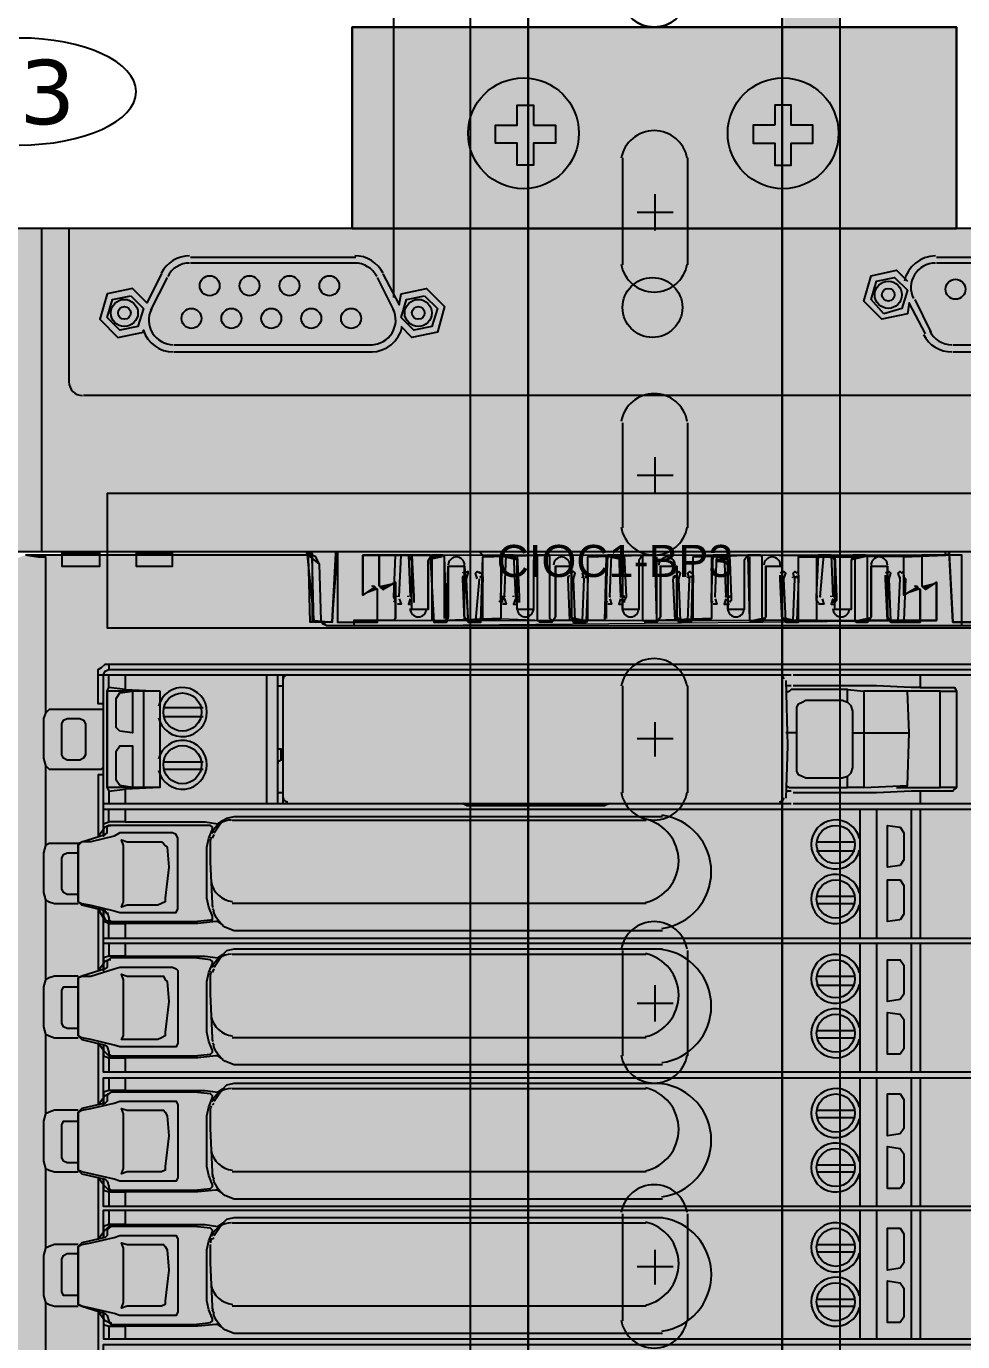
# Model space of a CAD drawing. Extents: x 9438 to 11125, y 1800 to 2873.
# Drawn here: x 10295.2 to 10382.6, y 2447.7 to 2570.4 of the extents above; entities that cross this region are included whole.
import ezdxf

# ---------------------------------------------------------------- set-up
doc = ezdxf.new("R2010")
doc.units = 0
doc.header["$LTSCALE"] = 10
doc.header["$MEASUREMENT"] = 0
doc.layers.add('G02-1-PRDXXXX-E-MRIO-01-P01-01$0$ANNOTATION', color=7, linetype='Continuous')
doc.styles.add('G02-1-PRDXXXX-E-MRIO-01-P01-01$0$PDF Swiss721BT-BoldCondensed', font='arial.ttf')
doc.styles.add('G02-1-PRDXXXX-E-MRIO-01-P01-01$0$PDF Verdana', font='verdana.ttf')

# ---------------------------------------------------------------- blocks, each defined once
blk = doc.blocks.new('G02-1-PRDXXXX-E-MRIO-01-P01-01$0$DV-54809-ZX-370-003')
at = {"layer": 'G02-1-PRDXXXX-E-MRIO-01-P01-01$0$ANNOTATION', "lineweight": 25}
for points in [[(891.76, 745.11), (891.76, 815.9), (817.25, 815.9), (817.25, 295.17), (634.7, 295.17), (635.38, 362.56)], [(913.1, 758.15), (913.1, 748.16)], [(919.2, 748.16), (919.2, 758.15)], [(916.15, 751.38), (916.15, 754.76)], [(914.46, 753.07), (917.84, 753.07)], [(854.51, 721.4), (883.64, 721.4), (884.31, 714.97), (886.01, 714.8), (886.51, 721.4), (886.51, 714.8), (890.24, 714.8), (890.24, 717.85), (889.9, 718.02), (888.88, 717.34), (888.88, 721.07), (895.15, 721.07), (895.49, 714.8), (896.67, 714.8), (896.84, 720.05), (898.37, 720.05), (898.71, 714.8), (899.89, 714.8), (900.06, 720.9), (905.14, 721.07), (905.14, 714.97), (906.5, 714.8), (906.84, 715.31), (906.84, 720.05), (908.36, 720.05), (908.36, 715.31), (908.53, 714.8), (909.71, 714.8), (909.88, 714.97), (909.88, 720.9), (914.96, 721.07), (914.96, 714.97), (916.32, 714.8), (916.66, 715.31), (916.66, 720.05), (918.18, 720.05), (918.18, 715.31), (918.35, 714.8), (919.54, 714.8), (919.71, 720.9), (924.79, 721.07), (924.96, 714.97), (926.14, 714.8), (926.48, 715.31), (926.48, 720.05), (928, 720.05), (928, 715.31), (928.34, 714.8), (929.53, 714.8), (929.53, 714.97), (929.53, 720.9), (934.78, 720.9), (934.78, 714.97), (934.95, 714.8), (935.96, 714.8), (936.3, 715.31), (936.3, 720.05), (937.83, 720.05), (937.83, 715.31), (938.16, 714.8), (940.87, 714.8), (940.87, 717.85), (940.53, 718.02), (939.35, 717.34), (939.35, 720.9), (943.24, 721.07), (943.58, 721.23), (943.92, 714.8), (945.78, 714.8)], [(977.62, 751.55), (854.51, 751.55)], [(858.91, 721.4), (858.91, 751.55)], [(861.45, 751.55), (861.45, 737.15)], [(888.21, 748.84), (872.8, 748.84)], [(888.21, 748.33), (872.8, 748.33)], [(960.86, 748.84), (942.4, 748.84)], [(960.86, 748.33), (942.4, 748.33)], [(870.6, 746.97), (869.07, 743.93)], [(891.76, 743.93), (890.24, 746.97)], [(890.75, 747.31), (892.27, 744.43), (892.44, 745.45), (894.81, 745.96), (896.51, 744.27), (895.83, 741.89), (893.46, 741.39), (892.44, 742.4)], [(941.38, 741.73), (939.86, 744.6), (939.69, 743.59), (937.32, 743.08), (935.62, 744.77), (936.3, 747.14), (938.67, 747.65), (939.69, 746.64)], [(940.37, 744.94), (941.89, 741.89)], [(871.27, 740.71), (889.73, 740.71)], [(943.92, 740.71), (959.33, 740.71)], [(871.27, 740.03), (889.73, 740.03)], [(943.92, 740.03), (959.33, 740.03)], [(969.32, 735.97), (915.98, 735.97), (862.81, 735.97)], [(913.1, 733.43), (913.1, 723.61)], [(919.2, 723.61), (919.2, 733.43)], [(916.15, 726.82), (916.15, 730.21)], [(914.46, 728.52), (917.84, 728.52)], [(947.14, 714.46), (944.77, 714.46), (944.77, 721.07), (941.04, 721.07), (941.04, 718.19), (941.38, 717.85), (942.4, 718.53), (942.4, 714.97), (936.13, 714.97), (935.96, 715.14), (935.96, 720.9), (935.79, 721.07), (934.61, 721.07), (934.44, 720.56), (934.44, 715.99), (932.91, 715.99), (932.91, 720.56), (932.58, 721.07), (931.39, 721.07), (931.22, 720.9), (931.22, 714.97), (926.14, 714.97), (926.14, 720.9), (925.97, 721.07), (924.79, 721.07), (924.45, 720.56), (924.45, 715.99), (922.92, 715.99), (922.92, 720.56), (922.75, 721.07), (921.57, 721.07), (921.4, 720.9), (921.4, 715.14), (916.32, 714.97), (916.15, 721.07), (914.96, 721.07), (914.63, 720.56), (914.63, 715.99), (913.1, 715.99), (913.1, 720.56), (912.93, 721.07), (911.75, 721.07), (911.58, 720.9), (911.41, 714.97), (906.5, 714.97), (906.33, 715.14), (906.33, 721.07), (905.14, 721.07), (904.8, 720.56), (904.8, 715.99), (903.28, 715.99), (903.28, 720.56), (902.94, 721.07), (901.76, 721.07), (901.76, 720.9), (901.76, 715.14), (896.67, 714.97), (896.51, 720.9), (896.34, 721.07), (895.32, 721.07), (894.98, 720.56), (894.98, 715.99), (893.46, 715.99), (893.46, 720.56), (893.12, 721.07), (890.41, 721.07), (890.41, 718.19), (890.75, 717.85), (891.93, 718.53), (891.93, 715.14), (891.76, 714.97), (888.04, 714.97), (888.04, 714.46), (885.5, 714.46), (884.99, 714.97), (884.82, 720.22), (883.8, 721.07), (857.39, 721.07)], [(947.14, 714.46), (885.5, 714.46), (885.16, 714.63), (884.99, 714.97), (884.82, 720.22), (884.65, 720.56), (884.48, 720.9), (884.14, 721.07), (883.8, 721.07), (857.56, 721.07), (858.57, 720.9), (859.25, 720.9), (859.25, 706.33)], [(860.77, 721.4), (860.77, 720.05), (864.33, 720.05), (864.33, 721.4)], [(864.33, 721.23), (860.77, 721.23)], [(867.72, 721.4), (867.72, 720.05), (871.1, 720.05), (871.1, 721.4)], [(871.1, 721.23), (867.72, 721.23)], [(886.01, 714.8), (884.31, 714.8), (884.14, 720.9), (884.14, 714.8), (883.97, 714.8), (883.8, 720.9), (883.8, 721.23), (883.64, 721.23), (883.64, 721.4)], [(884.14, 721.07), (884.14, 721.07)], [(886.34, 721.23), (886.34, 721.4)], [(886.51, 721.4), (886.51, 714.8), (890.24, 714.8), (890.24, 717.85)], [(895.15, 721.07), (888.88, 721.07), (888.88, 717.34), (889.9, 718.02)], [(890.41, 718.19), (890.41, 721.07), (893.12, 721.07)], [(892.27, 717.17), (892.44, 721.07)], [(893.46, 715.99), (893.46, 720.56), (893.12, 721.07), (893.29, 717.17)], [(893.46, 721.07), (893.63, 717.17), (893.63, 716.83), (893.63, 716.66)], [(894.98, 715.99), (894.98, 720.56), (895.32, 721.07), (896.34, 721.07)], [(895.15, 720.9), (895.15, 720.9)], [(895.32, 720.9), (895.32, 714.97)], [(896.34, 720.9), (896.34, 720.9)], [(896.51, 715.14), (896.51, 720.9)], [(899.72, 721.4), (900.06, 721.07), (905.14, 721.07), (904.8, 720.56), (904.8, 715.99)], [(900.06, 714.97), (900.06, 720.9)], [(900.06, 720.9), (900.06, 720.9)], [(901.76, 721.07), (902.94, 721.07)], [(901.76, 720.9), (901.76, 715.14)], [(901.76, 720.9), (901.76, 720.9)], [(903.28, 721.07), (903.45, 717.17), (903.45, 716.83), (903.28, 717), (903.11, 717), (902.94, 716.49), (903.11, 716.49), (903.28, 716.49)], [(903.28, 715.99), (903.28, 720.56), (902.94, 721.07), (903.11, 717.17)], [(905.14, 721.07), (906.33, 721.07)], [(905.14, 720.9), (905.14, 714.97)], [(905.14, 720.9), (905.14, 720.9)], [(906.33, 715.14), (906.33, 720.9)], [(906.33, 720.9), (906.33, 720.9)], [(909.88, 714.97), (909.88, 720.9)], [(910.05, 721.07), (914.96, 721.07), (914.63, 720.56), (914.63, 715.99)], [(910.05, 720.9), (910.05, 720.9)], [(911.58, 716.66), (911.58, 716.83), (911.58, 717.17), (911.75, 721.07), (912.93, 721.07), (913.1, 720.56), (913.1, 715.99)], [(911.58, 720.9), (911.58, 715.14)], [(911.75, 720.9), (911.75, 720.9)], [(913.27, 721.07), (913.44, 717.17), (913.27, 716.83), (913.27, 716.66)], [(914.96, 721.07), (916.15, 721.07)], [(914.96, 720.9), (914.96, 714.97)], [(914.96, 720.9), (914.96, 720.9)], [(916.15, 720.9), (916.15, 720.9)], [(916.32, 715.14), (916.32, 720.9)], [(919.71, 714.97), (919.71, 720.9)], [(919.87, 721.07), (924.79, 721.07), (924.45, 720.56), (924.45, 715.99)], [(919.87, 720.9), (919.87, 720.9)], [(921.4, 716.66), (921.4, 716.83), (921.4, 717.17), (921.57, 721.07), (922.75, 721.07), (922.92, 720.56), (922.92, 715.99)], [(921.4, 720.9), (921.4, 715.14)], [(921.57, 720.9), (921.57, 720.9)], [(923.09, 721.07), (923.26, 717.17), (923.26, 716.83), (923.09, 716.66)], [(924.79, 721.07), (925.97, 721.07)], [(924.79, 720.9), (924.79, 720.9)], [(924.96, 720.9), (924.96, 714.97)], [(925.97, 720.9), (925.97, 720.9)], [(926.14, 715.14), (926.14, 720.9)], [(929.53, 714.97), (929.53, 720.9)], [(929.7, 721.07), (934.61, 721.07), (934.44, 720.56), (934.44, 715.99)], [(929.7, 720.9), (929.7, 720.9)], [(931.22, 720.9), (931.22, 715.14)], [(931.39, 720.9), (931.39, 720.9)], [(932.91, 715.99), (932.91, 720.56), (932.58, 721.07), (932.74, 717.17)], [(932.91, 721.07), (933.08, 717.17), (933.08, 716.83), (932.91, 716.66)], [(934.61, 721.07), (935.79, 721.07)], [(934.61, 720.9), (934.61, 720.9)], [(934.78, 720.9), (934.78, 714.97)], [(935.79, 720.9), (935.79, 720.9)], [(935.96, 715.14), (935.96, 720.9)], [(940.53, 718.02), (939.35, 717.34), (939.35, 720.9)], [(939.52, 721.07), (943.24, 721.07), (943.24, 721.4)], [(939.52, 720.9), (939.52, 720.9)], [(944.77, 714.46), (944.77, 721.07), (941.04, 721.07), (941.04, 718.19)], [(943.58, 721.4), (943.58, 721.4)], [(943.58, 721.23), (943.58, 721.4)], [(946.12, 721.4), (946.12, 721.23), (945.95, 721.23), (945.95, 720.9), (945.78, 714.8), (945.62, 714.8), (943.92, 714.8)], [(896.84, 720.05), (896.84, 715.31), (896.67, 714.8), (895.49, 714.8)], [(899.89, 714.8), (898.71, 714.8), (898.37, 715.31), (898.37, 720.05)], [(898.71, 714.97), (898.54, 718.86), (898.71, 719.37), (898.71, 719.54), (898.37, 719.37)], [(906.84, 720.05), (906.84, 715.31), (906.5, 714.8), (905.31, 714.8)], [(908.7, 714.97), (908.53, 718.86), (908.7, 719.37), (908.53, 719.54), (908.19, 719.37)], [(909.71, 714.8), (908.53, 714.8), (908.36, 715.31), (908.36, 720.05)], [(916.66, 720.05), (916.66, 715.31), (916.32, 714.8), (915.13, 714.8)], [(919.54, 714.8), (918.35, 714.8), (918.18, 715.31), (918.18, 720.05)], [(918.52, 714.97), (918.35, 718.86), (918.52, 719.37), (918.35, 719.54), (918.18, 719.37)], [(926.48, 720.05), (926.48, 715.31), (926.14, 714.8), (924.96, 714.8)], [(929.53, 714.8), (928.34, 714.8), (928, 715.31), (928, 720.05)], [(928.34, 714.97), (928.17, 718.86), (928.34, 719.37), (928.17, 719.54), (928, 719.37)], [(929.02, 714.97), (929.19, 718.86), (929.02, 719.37), (929.19, 719.54), (929.36, 719.37)], [(936.3, 720.05), (936.3, 715.31), (935.96, 714.8), (934.95, 714.8)], [(940.87, 717.85), (940.87, 714.8), (938.16, 714.8), (937.83, 715.31), (937.83, 720.05)], [(938.16, 714.97), (937.99, 718.86), (938.16, 719.37), (937.99, 719.54), (937.83, 719.37)], [(938.84, 714.97), (939.01, 718.86), (938.84, 719.37), (939.01, 719.54), (939.18, 719.37)], [(891.93, 715.14), (891.93, 718.53), (890.75, 717.85)], [(898.37, 714.97), (898.2, 718.86), (898.2, 719.03), (898.37, 719.2)], [(898.2, 718.86), (898.2, 718.86)], [(899.72, 718.86), (899.38, 714.97)], [(899.89, 719.2), (900.06, 719.03), (900.06, 718.86), (899.89, 714.97)], [(900.06, 718.86), (900.06, 718.86)], [(908.19, 714.97), (908.02, 718.86), (908.02, 719.03), (908.19, 719.2)], [(908.02, 718.86), (908.02, 718.86)], [(909.88, 719.2), (909.88, 719.03), (909.88, 718.86), (909.71, 714.97)], [(909.88, 718.86), (909.88, 718.86)], [(918.01, 714.97), (917.84, 718.86), (918.01, 719.03), (918.01, 719.2)], [(917.84, 718.86), (917.84, 718.86)], [(919.71, 719.2), (919.71, 719.03), (919.71, 718.86), (919.54, 714.97)], [(919.71, 718.86), (919.71, 718.86)], [(928, 714.97), (927.83, 718.86), (927.83, 719.03), (927.83, 719.2)], [(927.83, 718.86), (927.83, 718.86)], [(929.53, 719.2), (929.53, 719.03), (929.53, 718.86), (929.36, 714.97)], [(935.96, 714.97), (942.4, 714.97), (942.4, 718.53), (941.38, 717.85)], [(937.83, 714.97), (937.66, 718.86), (937.66, 719.03), (937.66, 719.2)], [(937.66, 718.86), (937.66, 718.86)], [(939.35, 719.2), (939.35, 719.03), (939.52, 718.86), (939.35, 714.97)], [(939.52, 718.86), (939.52, 718.86)], [(903.45, 717.17), (903.45, 717.17)], [(921.4, 717.17), (921.4, 717.17)], [(892.27, 717), (892.44, 716.49), (892.27, 716.49), (892.1, 716.49)], [(893.29, 717), (893.12, 716.49), (893.29, 716.49), (893.46, 716.49)], [(901.76, 716.83), (901.92, 717), (902.09, 717), (902.26, 716.49), (902.09, 716.49), (901.92, 716.49)], [(901.92, 716.66), (901.92, 717), (902.09, 717)], [(903.11, 717), (903.28, 717), (903.28, 716.66)], [(903.45, 716.83), (903.45, 716.66)], [(911.92, 717), (912.09, 716.49), (911.92, 716.49), (911.75, 716.49)], [(912.93, 717), (912.76, 716.49), (912.93, 716.49), (913.1, 716.49)], [(921.74, 717), (921.91, 716.49), (921.74, 716.49), (921.57, 716.49)], [(922.75, 717), (922.58, 716.49), (922.75, 716.49), (923.09, 716.49)], [(931.73, 717), (931.9, 716.49), (931.73, 716.49), (931.39, 716.49)], [(932.74, 717), (932.58, 716.49), (932.91, 716.49)], [(932.58, 716.49), (932.58, 716.49)], [(884.31, 714.97), (884.31, 714.97)], [(891.76, 714.97), (888.04, 714.97), (888.04, 714.46)], [(891.76, 715.14), (891.76, 715.14)], [(895.49, 714.97), (895.49, 714.97)], [(901.76, 714.97), (896.51, 714.97)], [(896.67, 715.14), (896.67, 715.14)], [(899.89, 714.97), (899.89, 714.97)], [(901.59, 715.14), (901.59, 715.14)], [(905.31, 714.97), (905.31, 714.97)], [(911.58, 714.97), (906.33, 714.97)], [(906.5, 715.14), (906.5, 715.14)], [(909.71, 714.97), (909.71, 714.97)], [(911.41, 715.14), (911.41, 715.14)], [(915.13, 714.97), (915.13, 714.97)], [(916.32, 715.14), (916.32, 715.14)], [(921.4, 714.97), (916.32, 714.97)], [(919.54, 714.97), (919.54, 714.97)], [(921.23, 715.14), (921.23, 715.14)], [(924.96, 714.97), (924.96, 714.97)], [(926.14, 715.14), (926.14, 715.14)], [(931.22, 714.97), (926.14, 714.97)], [(929.53, 714.97), (929.53, 714.97)], [(931.22, 715.14), (931.22, 715.14)], [(934.95, 714.97), (934.95, 714.97)], [(936.13, 715.14), (936.13, 715.14)], [(864.16, 709.89), (864.16, 710.4), (864.5, 710.57), (864.84, 710.9), (865.18, 710.9), (961.36, 710.9), (961.36, 546.64), (865.18, 546.64), (865.18, 547.15), (960.86, 547.15), (960.86, 550.03), (960.18, 550.03), (960.86, 550.03)], [(865.18, 710.9), (865.18, 710.4), (960.86, 710.4), (961.36, 710.9)], [(862.3, 694.14), (862.64, 694.31), (864.84, 694.99), (865.01, 695.16), (865.01, 695.66), (865.18, 695.83), (865.35, 695.83), (865.18, 695.83), (864.84, 695.66), (864.67, 695.49), (864.67, 694.82), (864.67, 697.36), (864.67, 709.89), (928.85, 709.89)], [(864.67, 707.18), (864.16, 707.18), (864.16, 709.89), (864.67, 709.89), (864.84, 710.23), (865.18, 710.4)], [(864.67, 709.89), (864.67, 709.89)], [(864.67, 709.89), (864.67, 709.89)], [(869.92, 708.36), (868.39, 708.36), (865.01, 708.36), (865.18, 708.7), (865.18, 709.89)], [(865.18, 710.4), (865.18, 710.4)], [(866.7, 709.89), (866.7, 708.53), (869.92, 708.36), (869.92, 707.01), (869.92, 705.82), (869.92, 701.93), (869.92, 700.91), (869.92, 699.39), (866.7, 699.22), (866.7, 697.87)], [(879.91, 697.87), (879.91, 709.89)], [(880.93, 697.87), (880.93, 709.89)], [(880.93, 708.53), (880.93, 708.87), (881.43, 708.87), (881.43, 709.89)], [(929.02, 709.89), (960.86, 709.89)], [(940.87, 709.89), (940.87, 708.7), (943.92, 708.7), (944.09, 708.7), (944.26, 708.36), (944.26, 699.39), (942.74, 699.39), (942.74, 708.36), (944.26, 708.36)], [(866.7, 708.53), (865.18, 708.7)], [(881.43, 698.37), (881.43, 703.28), (881.43, 709.38)], [(881.43, 708.87), (881.43, 708.87)], [(913.1, 708.87), (913.1, 698.88)], [(919.2, 698.88), (919.2, 708.87)], [(928.34, 709.38), (928.51, 703.28), (928.34, 698.37)], [(928.85, 708.87), (928.51, 708.87), (928.34, 708.87)], [(934.61, 704.47), (934.61, 706.5), (934.44, 707.01), (934.1, 707.35), (934.1, 708.53), (928.85, 708.53), (928.68, 708.36), (928.34, 708.2)], [(940.87, 708.7), (940.03, 708.7), (936.81, 708.87), (935.29, 708.87), (929.87, 708.87), (929.02, 708.87)], [(934.1, 708.53), (935.62, 708.36)], [(865.01, 699.39), (865.01, 708.36), (865.01, 699.39)], [(868.39, 708.36), (868.39, 699.39), (865.01, 699.39), (865.18, 699.05), (865.18, 697.87)], [(865.01, 708.36), (865.01, 708.36)], [(934.1, 700.41), (933.59, 700.24), (930.2, 700.24), (929.87, 700.41), (929.53, 700.57), (929.36, 700.91), (929.36, 701.25), (929.36, 704.47), (929.36, 706.5), (929.36, 706.84), (929.53, 707.18), (929.87, 707.35), (930.2, 707.52), (933.59, 707.52), (934.1, 707.35)], [(942.74, 708.36), (942.23, 708.36), (940.37, 708.36), (938.67, 708.36)], [(939.69, 708.36), (939.69, 708.36)], [(939.69, 708.36), (939.69, 708.36)], [(939.69, 708.36), (939.69, 708.36)], [(864.67, 706.67), (860.1, 706.67), (859.59, 706.67), (859.25, 706.33), (859.08, 705.82), (859.08, 702.1), (859.25, 701.42), (859.59, 701.08), (860.1, 701.08), (864.33, 701.08), (864.5, 701.08), (864.67, 701.25)], [(870.26, 706.84), (873.98, 706.84)], [(870.26, 705.99), (873.98, 705.99)], [(916.15, 702.27), (916.15, 705.49)], [(914.46, 703.96), (917.84, 703.96)], [(928.34, 699.56), (928.68, 699.39), (928.85, 699.39), (934.1, 699.39), (934.1, 700.41), (934.44, 700.74), (934.61, 701.25), (934.61, 704.47), (935.62, 704.47), (939.86, 704.47)], [(929.36, 704.47), (928.34, 704.47)], [(939.69, 704.47), (939.69, 704.47)], [(939.86, 704.47), (939.86, 704.47)], [(881.26, 702.95), (880.93, 702.95), (880.93, 703.28)], [(881.43, 701.93), (881.26, 701.93), (881.26, 702.95), (881.43, 702.95)], [(859.25, 701.42), (859.25, 693.97)], [(870.26, 701.76), (873.98, 701.76)], [(870.26, 701.08), (873.98, 701.08)], [(881.26, 701.93), (880.93, 701.76), (880.93, 701.59)], [(864.67, 700.57), (864.16, 700.57), (864.16, 694.82), (864.67, 695.49)], [(865.01, 699.39), (865.01, 699.39)], [(865.18, 699.05), (866.7, 699.22)], [(869.92, 699.39), (868.39, 699.39)], [(881.43, 697.87), (881.43, 698.88), (880.93, 698.88), (880.93, 699.22)], [(881.43, 698.88), (881.43, 698.88)], [(928.85, 699.05), (928.51, 699.05), (928.34, 699.05)], [(940.87, 699.05), (940.03, 699.05), (936.81, 698.88), (935.29, 698.88), (929.87, 698.88), (929.02, 698.88)], [(935.62, 699.39), (934.1, 699.39)], [(938.67, 699.39), (940.37, 699.39), (942.23, 699.39), (942.74, 699.39)], [(939.69, 699.56), (939.69, 699.56)], [(939.69, 699.56), (939.69, 699.56)], [(939.69, 699.56), (939.69, 699.56)], [(944.26, 699.39), (944.09, 699.22), (943.92, 699.05), (940.87, 699.05), (940.87, 697.87)], [(864.67, 697.87), (928.85, 697.87)], [(898.54, 697.7), (898.2, 697.87), (898.71, 697.7)], [(911.92, 697.87), (911.41, 697.7), (911.75, 697.87)], [(911.41, 697.7), (911.41, 697.7)], [(929.02, 697.87), (960.86, 697.87)], [(864.67, 695.66), (864.67, 696), (865.18, 696.17), (865.18, 697.36)], [(864.67, 697.36), (960.86, 697.36)], [(866.7, 696.17), (865.18, 696.17)], [(866.7, 697.36), (866.7, 696.17), (873.47, 696.17), (873.81, 696.17), (874.15, 696.17), (875.34, 696), (875.85, 696.34)], [(875, 695.16), (875.68, 696.17), (876.18, 696.51), (876.86, 696.68), (916.83, 696.68)], [(876.69, 696.34), (915.3, 696.34)], [(935.29, 685.33), (935.29, 688.38), (935.29, 689.4), (935.29, 693.29), (935.29, 694.48), (935.29, 697.36)], [(936.81, 697.36), (936.81, 685.33)], [(940.03, 697.36), (940.03, 685.33)], [(940.87, 697.36), (940.87, 685.33)], [(865.01, 687.54), (864.84, 687.87), (862.64, 688.38), (862.3, 688.72), (862.64, 688.55), (863.48, 688.38), (865.68, 687.87), (866.19, 687.7), (866.53, 687.7), (871.1, 687.7), (871.44, 687.7), (871.61, 688.04), (871.61, 694.65), (871.44, 694.99), (871.1, 695.16), (866.53, 695.16), (866.19, 695.16), (865.68, 694.82), (863.48, 694.31), (862.64, 694.31), (862.3, 693.97), (862.3, 688.72), (862.3, 691.94), (862.3, 694.14), (860.1, 694.14), (859.59, 694.14), (859.25, 693.97), (859.08, 693.29), (859.08, 689.57), (859.25, 688.89), (859.59, 688.72), (860.1, 688.55), (862.3, 688.55)], [(865.01, 687.7), (865.18, 687.2), (865.18, 687.03), (865.35, 686.86), (873.14, 686.86), (874.66, 687.03), (874.83, 687.03), (874.83, 687.37), (874.49, 688.21), (874.32, 689.06), (874.32, 693.8), (874.49, 694.65), (874.83, 695.49), (874.83, 695.66), (874.66, 695.83), (873.14, 695.83), (865.35, 695.83)], [(866.19, 695.16), (866.19, 695.16)], [(874.83, 694.65), (875, 694.99)], [(862.3, 694.14), (862.3, 694.14)], [(931.22, 694.31), (934.78, 694.31)], [(862.3, 689.4), (861.28, 689.4), (860.94, 689.57), (860.77, 689.91), (860.77, 692.78), (860.94, 693.12), (861.28, 693.29), (862.3, 693.29)], [(931.22, 693.46), (934.78, 693.46)], [(859.25, 688.89), (859.25, 681.44)], [(931.22, 689.23), (934.78, 689.23)], [(865.18, 685.33), (865.18, 686.69), (864.67, 686.86), (864.67, 687.2), (864.16, 688.04), (864.16, 682.29), (864.67, 682.96), (864.67, 682.29), (864.67, 684.83)], [(960.86, 684.83), (864.67, 684.83), (864.67, 685.33), (864.67, 687.87), (864.67, 687.37), (864.84, 687.03), (865.18, 686.86), (865.35, 686.86)], [(875, 687.87), (874.83, 688.04)], [(915.3, 688.55), (876.69, 688.55)], [(931.22, 688.55), (934.78, 688.55)], [(865.18, 686.69), (866.7, 686.69)], [(865.35, 686.86), (865.35, 686.86)], [(875.85, 686.52), (875.34, 686.86), (875.17, 686.86), (873.47, 686.69), (866.7, 686.69), (866.7, 685.33)], [(864.67, 685.33), (960.86, 685.33)], [(865.18, 684.83), (865.18, 683.64), (864.67, 683.47), (864.67, 683.13)], [(866.7, 684.83), (866.7, 683.64), (873.47, 683.64), (873.81, 683.64), (874.15, 683.64), (875.34, 683.47), (875.85, 683.81)], [(875, 682.62), (875.68, 683.64), (876.18, 684.15), (876.86, 684.32), (916.83, 684.32)], [(913.1, 684.15), (913.1, 674.33)], [(919.2, 674.33), (919.2, 684.15)], [(935.29, 672.8), (935.29, 675.85), (935.29, 676.87), (935.29, 680.76), (935.29, 681.95), (935.29, 684.83)], [(936.81, 684.83), (936.81, 672.8)], [(940.03, 684.83), (940.03, 672.8)], [(940.87, 684.83), (940.87, 672.8)], [(865.35, 683.3), (865.18, 683.3), (865.01, 683.13), (865.01, 682.62), (864.84, 682.45), (862.64, 681.78), (862.3, 681.61), (862.64, 681.78), (863.48, 681.78), (865.68, 682.45), (866.19, 682.62), (866.53, 682.62), (871.1, 682.62), (871.44, 682.45), (871.61, 682.29), (871.61, 675.51), (871.44, 675.17), (871.1, 675.17), (866.53, 675.17), (866.19, 675.17), (865.68, 675.34), (863.48, 675.85), (862.64, 676.02), (862.3, 676.19), (862.3, 679.41), (862.3, 681.61), (862.3, 676.19), (862.64, 675.85), (864.84, 675.34), (865.01, 675.17), (865.18, 674.67), (865.18, 674.5), (865.35, 674.33)], [(960.86, 672.8), (864.67, 672.8), (864.67, 675.34), (864.67, 674.83), (864.84, 674.67), (865.18, 674.33), (865.35, 674.33), (873.14, 674.33), (874.66, 674.5), (874.83, 674.67), (874.83, 674.83), (874.49, 675.68), (874.32, 676.53), (874.32, 681.27), (874.49, 682.12), (874.83, 682.96), (874.83, 683.13), (874.66, 683.3), (873.14, 683.47), (865.35, 683.47), (865.18, 683.3), (864.84, 683.13), (864.67, 682.96)], [(866.7, 683.64), (865.18, 683.64)], [(876.69, 683.81), (915.3, 683.81)], [(862.3, 681.78), (860.1, 681.78), (859.59, 681.61), (859.25, 681.44), (859.08, 680.76), (859.08, 677.04), (859.25, 676.36), (859.59, 676.19), (860.1, 676.02), (862.3, 676.02)], [(862.3, 681.61), (862.3, 681.61)], [(866.19, 682.62), (866.19, 682.62)], [(874.83, 682.12), (875, 682.45)], [(931.22, 681.78), (934.78, 681.78)], [(862.3, 676.87), (861.28, 676.87), (860.94, 677.04), (860.77, 677.37), (860.77, 680.42), (860.94, 680.76), (861.28, 680.76), (862.3, 680.76)], [(916.15, 677.54), (916.15, 680.93)], [(931.22, 680.93), (934.78, 680.93)], [(914.46, 679.24), (917.84, 679.24)], [(931.22, 676.7), (934.78, 676.7)], [(859.25, 676.36), (859.25, 668.91)], [(864.67, 674.83), (864.16, 675.51), (864.16, 669.75), (864.67, 670.43), (864.67, 669.75), (864.67, 672.29), (960.86, 672.29)], [(875, 675.34), (874.83, 675.51)], [(915.3, 676.02), (876.69, 676.02)], [(931.22, 676.02), (934.78, 676.02)], [(864.67, 674.67), (864.67, 674.33), (865.18, 674.16), (865.18, 672.8)], [(865.18, 674.16), (866.7, 674.16)], [(865.35, 674.33), (865.35, 674.33)], [(875.85, 673.99), (875.34, 674.33), (875.17, 674.33), (873.47, 674.16), (866.7, 674.16), (866.7, 672.8)], [(865.18, 672.29), (865.18, 671.11), (864.67, 670.94), (864.67, 670.6)], [(866.7, 672.29), (866.7, 671.11), (873.47, 671.11), (873.81, 671.11), (874.15, 671.11), (875.34, 670.94), (875.85, 671.28)], [(875, 670.09), (875.68, 671.11), (876.18, 671.62), (876.86, 671.79), (916.83, 671.79)], [(935.29, 660.27), (935.29, 663.32), (935.29, 664.34), (935.29, 668.23), (935.29, 669.42), (935.29, 672.29)], [(936.81, 672.29), (936.81, 660.27)], [(940.03, 672.29), (940.03, 660.27)], [(940.87, 672.29), (940.87, 660.27)], [(865.35, 670.94), (865.18, 670.77), (865.01, 670.6), (865.01, 670.09), (864.84, 669.92), (862.64, 669.42), (862.3, 669.08), (862.64, 669.25), (863.48, 669.42), (865.68, 669.92), (866.19, 670.09), (866.53, 670.09), (871.1, 670.09), (871.44, 670.09), (871.61, 669.75), (871.61, 662.98), (871.44, 662.64), (871.1, 662.64), (866.53, 662.64), (866.19, 662.64), (865.68, 662.81), (863.48, 663.32), (862.64, 663.49), (862.3, 663.66), (862.3, 666.88), (862.3, 669.08), (862.3, 663.66), (862.64, 663.32), (864.84, 662.81), (865.01, 662.64), (865.18, 662.13), (865.18, 661.96), (865.35, 661.8)], [(960.86, 660.27), (864.67, 660.27), (864.67, 662.81), (864.67, 662.3), (864.84, 662.13), (865.18, 661.8), (865.35, 661.8), (873.14, 661.8), (874.66, 661.96), (874.83, 662.13), (874.83, 662.3), (874.49, 663.15), (874.32, 664), (874.32, 668.74), (874.49, 669.58), (874.83, 670.43), (874.83, 670.6), (874.66, 670.77), (873.14, 670.94), (865.35, 670.94), (865.18, 670.77), (864.84, 670.6), (864.67, 670.43)], [(866.7, 671.11), (865.18, 671.11)], [(876.69, 671.28), (915.3, 671.28)], [(862.3, 669.25), (860.1, 669.25), (859.59, 669.08), (859.25, 668.91), (859.08, 668.23), (859.08, 664.5), (859.25, 663.83), (859.59, 663.66), (860.1, 663.49), (862.3, 663.49)], [(866.19, 670.09), (866.19, 670.09)], [(874.83, 669.75), (875, 669.92)], [(931.22, 669.25), (934.78, 669.25)], [(862.3, 664.34), (861.28, 664.34), (860.94, 664.5), (860.77, 664.84), (860.77, 667.89), (860.94, 668.23), (861.28, 668.23), (862.3, 668.23)], [(862.3, 669.08), (862.3, 669.08)], [(931.22, 668.57), (934.78, 668.57)], [(859.25, 663.83), (859.25, 656.38)], [(875, 662.81), (874.83, 663.15)], [(915.3, 663.49), (876.69, 663.49)], [(931.22, 664.17), (934.78, 664.17)], [(931.22, 663.49), (934.78, 663.49)], [(864.67, 662.3), (864.16, 662.98), (864.16, 657.22), (864.67, 657.9), (864.67, 657.39), (864.67, 659.93), (960.86, 659.93)], [(864.67, 662.13), (864.67, 661.8), (865.18, 661.63), (865.18, 660.27)], [(865.35, 661.8), (865.35, 661.8)], [(875.85, 661.46), (875.34, 661.8), (875.17, 661.8), (873.47, 661.63), (866.7, 661.63), (866.7, 660.27)], [(865.18, 661.63), (866.7, 661.63)], [(865.18, 659.93), (865.18, 658.58), (864.67, 658.41), (864.67, 658.07)], [(866.7, 659.93), (866.7, 658.58), (873.47, 658.58), (873.81, 658.58), (874.15, 658.58), (875.34, 658.41), (875.85, 658.75)], [(913.1, 659.59), (913.1, 649.6)], [(919.2, 649.6), (919.2, 659.59)], [(935.29, 647.91), (935.29, 650.79), (935.29, 651.97), (935.29, 655.87), (935.29, 656.88), (935.29, 659.93)], [(936.81, 659.93), (936.81, 647.91)], [(940.03, 659.93), (940.03, 647.91)], [(940.87, 659.93), (940.87, 647.91)], [(865.35, 658.41), (865.18, 658.24), (865.01, 658.07), (865.01, 657.56), (864.84, 657.39), (862.64, 656.88), (862.3, 656.55), (862.64, 656.71), (863.48, 656.88), (865.68, 657.39), (866.19, 657.56), (866.53, 657.56), (871.1, 657.56), (871.44, 657.56), (871.61, 657.22), (871.61, 650.45), (871.44, 650.11), (871.1, 650.11), (866.53, 650.11), (866.19, 650.11), (865.68, 650.28), (863.48, 650.79), (862.64, 650.96), (862.3, 651.13), (862.64, 650.96), (864.84, 650.28), (865.01, 650.11), (865.18, 649.6), (865.18, 649.43), (865.35, 649.43), (865.35, 649.26), (873.14, 649.26), (874.66, 649.43), (874.83, 649.6), (874.83, 649.77), (874.49, 650.62), (874.32, 651.47), (874.32, 656.21), (874.49, 657.05), (874.83, 657.9), (874.83, 658.07), (874.66, 658.24), (873.14, 658.41), (865.35, 658.41), (865.18, 658.41), (864.84, 658.07), (864.67, 657.9)], [(866.7, 658.58), (865.18, 658.58)], [(875, 657.56), (875.68, 658.58), (876.18, 659.09), (876.86, 659.25), (916.83, 659.25)], [(876.69, 658.75), (915.3, 658.75)], [(866.19, 657.56), (866.19, 657.56)], [(874.83, 657.22), (875, 657.39)], [(862.3, 656.71), (860.1, 656.71), (859.59, 656.55), (859.25, 656.38), (859.08, 655.7), (859.08, 651.97), (859.25, 651.3), (859.59, 651.13), (860.1, 650.96), (862.3, 650.96)], [(862.3, 651.97), (861.28, 651.97), (860.94, 651.97), (860.77, 652.31), (860.77, 655.36), (860.94, 655.7), (861.28, 655.87), (862.3, 655.87)], [(862.3, 656.55), (862.3, 656.55)], [(916.15, 652.99), (916.15, 656.21)], [(931.22, 656.71), (934.78, 656.71)], [(931.22, 656.04), (934.78, 656.04)], [(914.46, 654.68), (917.84, 654.68)], [(859.25, 651.3), (859.25, 643.84)], [(915.3, 650.96), (876.69, 650.96)], [(931.22, 651.63), (934.78, 651.63)], [(931.22, 650.96), (934.78, 650.96)], [(864.67, 649.77), (864.16, 650.45), (864.16, 644.69), (864.67, 645.37), (864.67, 644.86), (864.67, 647.4), (960.86, 647.4)], [(865.35, 649.26), (865.18, 649.43), (864.84, 649.6), (864.67, 649.77), (864.67, 650.45), (864.67, 647.91), (960.86, 647.91)], [(864.67, 649.6), (864.67, 649.26), (865.18, 649.09), (865.18, 647.91)], [(875, 650.28), (874.83, 650.62)], [(865.18, 649.09), (866.7, 649.09)], [(875.85, 648.92), (875.34, 649.26), (875.17, 649.26), (873.47, 649.09), (866.7, 649.09), (866.7, 647.91)]]:
    blk.add_lwpolyline(points, dxfattribs=at)
for points in [[(916.15, 285.01), (933.42, 285.01), (933.42, 790.5), (928, 790.5), (928, 285.01), (928, 790.5), (916.15, 790.5), (904.3, 790.5), (904.3, 285.01), (904.3, 790.5), (898.88, 790.5), (898.88, 285.01)], [(933.42, 285.01), (933.42, 790.5), (928, 790.5), (928, 285.01), (928, 790.5), (904.3, 790.5), (904.3, 285.01), (904.3, 790.5), (898.88, 790.5), (898.88, 285.01)], [(887.87, 751.55), (887.87, 770.34), (944.26, 770.34), (944.26, 751.55)], [(944.26, 751.55), (944.26, 770.34), (887.87, 770.34), (887.87, 751.55)], [(904.8, 761.2), (906.84, 761.2), (906.84, 759.51), (904.8, 759.51), (904.8, 757.47), (903.28, 757.47), (903.28, 759.51), (901.25, 759.51), (901.25, 761.2), (903.28, 761.2), (903.28, 763.06), (904.8, 763.06)], [(927.33, 761.2), (925.29, 761.2), (925.29, 759.51), (927.33, 759.51), (927.33, 757.47), (928.85, 757.47), (928.85, 759.51), (930.88, 759.51), (930.88, 761.2), (928.85, 761.2), (928.85, 763.06), (927.33, 763.06)], [(977.62, 721.4), (977.62, 751.55), (854.51, 751.55), (854.51, 721.4)], [(937.49, 743.59), (936.3, 744.94), (936.81, 746.64), (938.5, 746.97), (939.69, 745.79), (939.18, 744.1)], [(867.21, 745.28), (868.39, 744.1), (867.89, 742.4), (866.19, 742.06), (865.01, 743.25), (865.52, 744.94)], [(894.64, 745.28), (895.83, 744.1), (895.32, 742.4), (893.63, 742.06), (892.44, 743.25), (892.95, 744.94)], [(865.01, 714.29), (955.78, 714.29), (955.78, 726.82), (865.01, 726.82), (865.01, 714.29), (955.78, 714.29), (955.78, 726.82), (865.01, 726.82)], [(883.8, 721.4), (883.97, 721.23), (884.14, 721.23), (884.14, 721.07), (884.14, 720.9)], [(886.34, 721.4), (886.01, 714.8), (886.34, 721.23)], [(943.92, 714.8), (943.58, 721.4), (943.58, 721.23)], [(902.09, 717.17), (901.76, 717.17)], [(903.45, 717.17), (903.11, 717.17)], [(866.19, 704.64), (865.85, 704.98), (865.85, 705.66), (865.85, 707.18), (865.85, 707.69), (866.19, 708.2), (867.38, 708.36), (867.38, 704.47)], [(939.69, 708.36), (935.62, 708.36), (935.62, 704.47), (935.62, 699.39), (939.69, 699.56), (939.86, 704.47)], [(861.28, 701.93), (860.94, 702.1), (860.77, 702.44), (860.77, 705.32), (860.94, 705.66), (861.28, 705.82), (862.47, 705.82), (862.81, 705.66), (862.98, 705.32), (862.98, 702.44), (862.81, 702.1), (862.47, 701.93)], [(866.19, 699.56), (865.85, 700.07), (865.85, 700.57), (865.85, 702.1), (865.85, 702.78), (866.19, 703.28), (867.38, 703.28), (867.38, 699.39)], [(898.71, 697.7), (911.41, 697.7), (898.54, 697.7)], [(939.01, 692.11), (937.83, 691.94), (937.83, 695.83), (939.01, 695.66), (939.35, 695.16), (939.35, 694.65), (939.35, 693.12), (939.35, 692.62)], [(866.53, 688.72), (866.53, 693.97), (866.36, 694.48), (866.87, 694.31), (869.92, 694.31), (870.09, 694.31), (870.26, 694.14), (870.43, 693.97), (870.6, 693.8), (870.77, 691.94), (870.43, 689.06), (870.43, 688.72), (870.09, 688.55), (869.75, 688.38), (866.87, 688.38), (866.36, 688.21)], [(939.01, 687.03), (937.83, 686.86), (937.83, 690.75), (939.01, 690.75), (939.35, 690.24), (939.35, 689.74), (939.35, 688.04), (939.35, 687.54)], [(939.01, 679.58), (937.83, 679.41), (937.83, 683.3), (939.01, 683.3), (939.35, 682.79), (939.35, 682.12), (939.35, 680.59), (939.35, 680.08)], [(866.53, 676.19), (866.53, 681.44), (866.36, 681.95), (866.87, 681.78), (869.92, 681.78), (870.09, 681.78), (870.26, 681.78), (870.43, 681.44), (870.6, 681.27), (870.77, 679.41), (870.43, 676.53), (870.43, 676.19), (870.09, 676.02), (869.75, 675.85), (866.87, 675.85), (866.36, 675.85)], [(939.01, 674.5), (937.83, 674.5), (937.83, 678.39), (939.01, 678.22), (939.35, 677.71), (939.35, 677.21), (939.35, 675.51), (939.35, 675)], [(939.01, 667.04), (937.83, 666.88), (937.83, 670.77), (939.01, 670.77), (939.35, 670.26), (939.35, 669.58), (939.35, 668.06), (939.35, 667.55)], [(866.53, 663.83), (866.53, 668.91), (866.36, 669.42), (866.87, 669.25), (869.92, 669.25), (870.09, 669.25), (870.26, 669.25), (870.43, 669.08), (870.6, 668.74), (870.77, 666.88), (870.43, 664), (870.43, 663.66), (870.09, 663.49), (869.75, 663.49), (866.87, 663.49), (866.36, 663.32)], [(939.01, 661.96), (937.83, 661.96), (937.83, 665.86), (939.01, 665.69), (939.35, 665.18), (939.35, 664.67), (939.35, 663.15), (939.35, 662.47)], [(939.01, 654.51), (937.83, 654.34), (937.83, 658.24), (939.01, 658.24), (939.35, 657.73), (939.35, 657.05), (939.35, 655.53), (939.35, 655.02)], [(866.53, 651.3), (866.53, 656.38), (866.36, 656.88), (866.87, 656.71), (869.92, 656.71), (870.09, 656.71), (870.26, 656.71), (870.43, 656.55), (870.6, 656.21), (870.77, 654.34), (870.43, 651.47), (870.43, 651.13), (870.09, 650.96), (869.75, 650.96), (866.87, 650.96), (866.36, 650.79)], [(862.3, 651.13), (862.3, 654.34), (862.3, 656.55)], [(939.01, 649.43), (937.83, 649.43), (937.83, 653.33), (939.01, 653.16), (939.35, 652.65), (939.35, 652.14), (939.35, 650.62), (939.35, 649.94)]]:
    blk.add_lwpolyline(points, close=True, dxfattribs=at)
blk.add_lwpolyline([(912.98, 772.96, 0.845694), (919.15, 772.96, -0.845694)], format="xyb", close=True, dxfattribs=at)
at = {"layer": 'G02-1-PRDXXXX-E-MRIO-01-P01-01$0$ANNOTATION', "color": 7, "lineweight": 0, "true_color": 0xffffff}
for points in [[(887.87, 751.55), (887.87, 770.34)], [(883.64, 721.4), (977.62, 721.4), (883.64, 721.4), (946.12, 721.4), (886.51, 721.4)], [(943.24, 721.07), (888.88, 721.07)], [(914.96, 721.07), (895.15, 721.07), (905.14, 721.07), (914.96, 721.07), (924.79, 721.07), (939.35, 720.9), (929.53, 720.9)], [(895.32, 721.07), (896.51, 721.07)], [(901.76, 721.07), (902.94, 721.07)], [(911.58, 721.07), (912.93, 721.07)], [(921.4, 721.07), (922.75, 721.07)], [(924.79, 721.07), (925.97, 721.07)], [(931.39, 721.07), (932.58, 721.07)], [(934.61, 721.07), (935.96, 721.07)], [(888.04, 714.46), (942.4, 714.97)], [(888.04, 714.97), (936.13, 714.97), (891.76, 714.97), (896.67, 714.97), (916.32, 714.97), (891.76, 714.97), (936.13, 714.97)], [(926.14, 714.97), (916.32, 714.97), (906.5, 714.97), (896.67, 714.97)], [(901.76, 715.14), (906.5, 714.97)], [(909.88, 714.8), (908.53, 714.8)], [(929.53, 714.8), (928.34, 714.8)], [(931.22, 714.97), (935.96, 714.97)], [(935.96, 714.8), (934.78, 714.8)], [(865.01, 714.29), (955.78, 714.29)]]:
    blk.add_lwpolyline(points, dxfattribs=at)
at = {"layer": 'G02-1-PRDXXXX-E-MRIO-01-P01-01$0$ANNOTATION', "lineweight": 25}
for points in [[(870.09, 747.31), (868.73, 744.6), (867.38, 745.96), (865.01, 745.45), (864.33, 743.08), (866.02, 741.39), (868.39, 741.89), (868.39, 742.06, 0.325105), (871.19, 740.03)], [(891.78, 716.84, 0.201599), (891.93, 716.66), (891.93, 716.83), (891.76, 717.17), (891.93, 721.07)], [(901.6, 716.84, 0.201647), (901.76, 716.66), (901.76, 716.83), (901.76, 717.17), (901.92, 721.07)], [(902.09, 717.27, 0.083207), (902.09, 717.17), (902.26, 721.07)], [(911.92, 717.27, 0.094432), (911.92, 717.17), (912.09, 721.07)], [(912.76, 721.07), (912.93, 717.17, 0.094991), (912.93, 717.27)], [(921.74, 717.27, 0.095001), (921.74, 717.17), (921.91, 721.07)], [(922.58, 721.07), (922.75, 717.17, 0.095001), (922.75, 717.27)], [(931.23, 716.84, 0.201647), (931.39, 716.66), (931.22, 716.83), (931.22, 717.17), (931.39, 721.07), (932.58, 721.07)], [(931.56, 717.27, 0.095001), (931.56, 717.17), (931.9, 721.07)], [(899.55, 718.86), (899.38, 719.37), (899.55, 719.54), (899.89, 719.37, 0.201545), (899.75, 719.51)], [(909.38, 714.97), (909.54, 718.86), (909.38, 719.37), (909.54, 719.54), (909.71, 719.37, 0.193262), (909.58, 719.51)], [(919.2, 714.97), (919.37, 718.86), (919.2, 719.37), (919.37, 719.54), (919.54, 719.37, 0.201545), (919.4, 719.51)], [(874.9, 688.19, -0.063013), (874.83, 688.55), (874.66, 692.45), (874.66, 694.31, -0.079451), (874.76, 694.74)], [(916.83, 686.01), (876.86, 686.01), (876.01, 686.35, -0.170318), (874.94, 687.87)], [(874.9, 675.66, -0.062248), (874.83, 676.02), (874.66, 680.08), (874.66, 681.78, -0.079463), (874.76, 682.21)], [(916.83, 673.48), (876.86, 673.48), (876.01, 673.82, -0.170286), (874.94, 675.34)], [(874.9, 663.13, -0.063252), (874.83, 663.49), (874.66, 667.55), (874.66, 669.25, -0.078758), (874.76, 669.68)], [(916.83, 660.95), (876.86, 660.95), (876.01, 661.29, -0.170302), (874.94, 662.81)], [(874.9, 650.59, -0.062514), (874.83, 650.96), (874.66, 655.02), (874.66, 656.71)], [(916.83, 648.42), (876.86, 648.42), (876.01, 648.76, -0.169959), (874.94, 650.28)]]:
    blk.add_lwpolyline(points, format="xyb", dxfattribs=at)
at = {"layer": 'G02-1-PRDXXXX-E-MRIO-01-P01-01$0$ANNOTATION', "color": 7, "lineweight": 0, "true_color": 0xffffff}
blk.add_lwpolyline([(924.79, 721.07), (943.24, 721.07), (895.15, 721.07)], close=True, dxfattribs=at)
at = {"layer": 'G02-1-PRDXXXX-E-MRIO-01-P01-01$0$ANNOTATION', "lineweight": 0}
for points in [[(915.98, 721.4), (915.98, 721.4)], [(916.32, 721.07), (916.32, 721.07)]]:
    blk.add_lwpolyline(points, dxfattribs=at)
at = {"layer": 'G02-1-PRDXXXX-E-MRIO-01-P01-01$0$ANNOTATION', "lineweight": 25}
for centre, radius in [((903.87, 760.44), 5.17), ((928.09, 760.44), 5.17), ((874.58, 746.21), 0.93), ((878.3, 746.21), 0.93), ((882.03, 746.21), 0.931), ((885.75, 746.21), 0.93), ((915.9, 744.18), 2.79), ((937.91, 745.37), 1.27), ((944.18, 745.88), 0.931), ((937.91, 745.37), 0.593), ((866.62, 743.67), 1.27), ((866.62, 743.67), 0.593), ((872.88, 743.16), 0.931), ((876.61, 743.16), 0.931), ((880.33, 743.16), 0.932), ((884.06, 743.16), 0.931), ((887.78, 743.16), 0.932), ((894.05, 743.67), 1.27), ((894.05, 743.67), 0.593), ((872.04, 706.42), 1.78), ((872.04, 701.51), 1.78), ((933, 694.06), 1.78), ((933, 688.97), 1.78), ((933, 681.52), 1.78), ((933, 676.44), 1.78), ((933, 668.99), 1.78), ((933, 663.91), 1.78), ((933, 656.46), 1.78), ((933, 651.38), 1.78)]:
    blk.add_circle(centre, radius, dxfattribs=at)
for centre, radius, start, end in [((916.07, 757.56), 3.13, 10.0279, 169.9713), ((872.71, 746.04), 2.96, 90.0016, 153.4466), ((888.12, 746.05), 2.96, 26.5164, 90.0354), ((942.31, 746.04), 2.96, 90.0018, 168.584), ((872.71, 746.04), 2.29, 89.991, 153.4698), ((888.12, 746.04), 2.29, 26.5542, 89.9851), ((916.06, 748.75), 3.13, 189.5675, 350.4508), ((942.31, 746.04), 2.29, 90.0196, 206.5518), ((871.19, 743), 2.29, 153.4614, 269.9785), ((889.65, 743), 2.29, 269.9985, 26.5386), ((889.65, 743), 2.96, 269.9986, 348.5589), ((943.84, 742.99), 2.96, 206.5534, 269.9984), ((943.84, 743), 2.29, 206.5898, 270.0053), ((862.72, 737.24), 1.27, 180.0048, 269.9952), ((916.07, 733), 3.13, 10.0279, 169.9713), ((916.06, 724.2), 3.13, 189.5675, 350.4508), ((897.61, 720.13), 0.762, 0.0313, 179.9687), ((907.43, 720.13), 0.762, 0.0313, 179.9643), ((917.25, 720.13), 0.763, 0.0357, 179.9687), ((927.07, 720.13), 0.762, 0.0313, 179.9687), ((937.06, 720.13), 0.762, 0.0313, 179.9643), ((898.45, 719.29), 0.251, 116.9385, 162.5292), ((908.28, 719.28), 0.258, 117.1916, 161.6277), ((918.09, 719.29), 0.251, 116.9282, 162.5084), ((928.09, 719.29), 0.251, 116.9385, 162.5292), ((929.28, 719.29), 0.251, 17.4916, 63.0718), ((937.91, 719.28), 0.258, 117.1916, 161.6278), ((939.09, 719.28), 0.261, 18.3897, 62.1426), ((890.67, 718.27), 0.257, 180.3079, 299.8937), ((898.8, 718.95), 0.605, 162.2763, 182.2103), ((898.78, 718.95), 0.238, 161.0111, 182.7535), ((899.28, 718.95), 0.269, 357.6515, 16.839), ((899.29, 718.95), 0.605, 357.7707, 17.7052), ((908.59, 718.95), 0.571, 162.0781, 183.1942), ((908.6, 718.95), 0.238, 160.9688, 182.7088), ((909.14, 718.95), 0.239, 357.3112, 18.9242), ((909.14, 718.95), 0.572, 356.8337, 17.8941), ((918.45, 718.95), 0.603, 162.2485, 182.2381), ((918.45, 718.95), 0.271, 163.2263, 182.2832), ((918.93, 718.95), 0.271, 357.7168, 16.7737), ((918.93, 718.95), 0.603, 357.7619, 17.7515), ((928.44, 718.95), 0.605, 162.2763, 182.2103), ((928.41, 718.95), 0.238, 161.0111, 182.7535), ((928.78, 718.95), 0.238, 357.2912, 19.0312), ((928.75, 718.95), 0.605, 357.7897, 17.7237), ((938.23, 718.95), 0.571, 162.0781, 183.1942), ((938.23, 718.95), 0.238, 160.9688, 182.7088), ((938.77, 718.95), 0.239, 357.3112, 18.9242), ((938.78, 718.95), 0.572, 356.8337, 17.8941), ((941.3, 718.27), 0.254, 179.931, 299.886), ((889.82, 717.93), 0.254, 359.9176, 119.8502), ((892.37, 717.26), 0.605, 177.7752, 197.6957), ((892.34, 717.26), 0.239, 177.2576, 198.9652), ((892.88, 717.26), 0.239, 341.0347, 2.7423), ((892.85, 717.26), 0.605, 342.2859, 2.2058), ((902.36, 717.26), 0.604, 177.7664, 197.7419), ((902.67, 717.26), 0.269, 343.1821, 2.3385), ((902.67, 717.26), 0.605, 342.3043, 2.2248), ((912.15, 717.25), 0.573, 176.8383, 197.8846), ((912.67, 717.26), 0.605, 342.2859, 2.2058), ((922, 717.26), 0.605, 177.7752, 197.6957), ((922.49, 717.26), 0.605, 342.2859, 2.2058), ((931.83, 717.26), 0.605, 177.7942, 197.7141), ((932.31, 717.26), 0.269, 343.1821, 2.3385), ((932.31, 717.26), 0.605, 342.3043, 2.2248), ((940.45, 717.93), 0.254, 359.9003, 119.8425), ((894.05, 716.07), 0.763, 180.0305, 359.9695), ((893.2, 716.91), 0.253, 297.5777, 342.4869), ((903.03, 716.91), 0.251, 296.9092, 342.5011), ((904.04, 716.07), 0.763, 180.035, 359.9695), ((911.83, 716.91), 0.251, 197.4989, 243.0908), ((913.86, 716.07), 0.763, 180.0305, 359.965), ((913.01, 716.92), 0.261, 297.8278, 341.5825), ((921.65, 716.91), 0.251, 197.4989, 243.0908), ((923.69, 716.07), 0.763, 180.0305, 359.9695), ((922.84, 716.91), 0.253, 297.5777, 342.4869), ((933.51, 716.07), 0.763, 180.0305, 359.9695), ((932.66, 716.91), 0.251, 296.9092, 342.5011), ((916.06, 708.28), 3.13, 9.9997, 169.9994), ((881.86, 709.47), 0.423, 89.9592, 179.0722), ((927.75, 709.47), 0.423, 0.9398, 90.0288), ((872.04, 706.42), 2.29, 193.7353, 166.2526), ((872.03, 701.5), 2.28, 193.7604, 166.2512), ((916.06, 699.47), 3.13, 189.5672, 350.4511), ((881.86, 698.46), 0.423, 180.9203, 270.0388), ((927.75, 698.46), 0.423, 269.9731, 359.0677), ((876.61, 694.39), 1.95, 90.0038, 158.9056), ((914.37, 692.53), 3.98, 283.0155, 76.9519), ((916.06, 691.51), 5.33, 277.5703, 82.4401), ((933, 694.06), 2.29, 13.7367, 346.2511), ((933, 688.97), 2.29, 13.7367, 346.2511), ((876.95, 691.01), 2.29, 191.5422, 263.7216), ((916.06, 683.73), 3.13, 9.9997, 169.9994), ((914.37, 680), 3.98, 283.0171, 76.9845), ((916.06, 678.98), 5.33, 277.5701, 82.4394), ((876.61, 681.86), 1.95, 90.0059, 158.9035), ((933, 681.52), 2.29, 13.7783, 346.2217), ((876.95, 678.48), 2.29, 191.5119, 263.7541), ((933, 676.44), 2.29, 13.7783, 346.2217), ((916.06, 674.92), 3.13, 189.5672, 350.4511), ((916.06, 666.45), 5.33, 277.5703, 82.4299), ((876.61, 669.33), 1.95, 90.0038, 158.9026), ((914.37, 667.47), 3.98, 283.0759, 76.9836), ((933, 668.99), 2.29, 13.7783, 346.2217), ((876.95, 665.94), 2.29, 191.5129, 263.751), ((933, 663.91), 2.29, 13.7783, 346.2217), ((916.06, 659.17), 3.13, 9.9997, 169.9994), ((876.61, 656.8), 1.95, 90.0039, 158.9055), ((914.37, 654.94), 3.98, 283.0613, 76.9829), ((916.07, 653.92), 5.33, 277.5599, 82.4297), ((933, 656.46), 2.29, 13.7489, 346.2633), ((876.11, 656.8), 1.45, 159.1568, 177.1697), ((933, 651.38), 2.29, 13.7489, 346.2633), ((876.95, 653.41), 2.29, 191.5407, 263.7231), ((916.06, 650.19), 3.13, 189.5675, 350.4508)]:
    blk.add_arc(centre, radius, start, end, dxfattribs=at)
for points in [[(867.72, 764.33), (867.72, 767.09), (862.83, 769.33), (856.79, 769.33)], [(856.79, 759.34), (862.83, 759.34), (867.72, 761.57), (867.72, 764.33)]]:
    blk.add_open_spline(points, degree=3, dxfattribs=at)
at = {"layer": 'G02-1-PRDXXXX-E-MRIO-01-P01-01$0$ANNOTATION', "color": 7, "true_color": 0xffffff, "transparency": 33554559}
for points in [[(933.42, 285.01), (933.42, 790.5), (928, 790.5)], [(944.26, 751.55), (944.26, 770.34), (887.87, 751.55)], [(944.26, 770.34), (887.87, 751.55), (887.87, 770.34)], [(854.51, 721.4), (883.64, 721.4), (977.62, 751.55)], [(854.51, 751.55), (854.51, 721.4), (977.62, 751.55)], [(883.64, 721.4), (977.62, 751.55), (977.62, 721.4)], [(865.01, 726.82), (955.78, 726.82), (865.01, 714.29)], [(955.78, 726.82), (865.01, 714.29), (955.78, 714.29)], [(857.39, 721.07), (854.85, 720.05), (884.82, 720.22)], [(883.8, 721.07), (857.39, 721.07), (884.82, 720.22)], [(883.64, 721.4), (884.31, 714.97), (886.51, 721.4)], [(886.51, 721.4), (884.31, 714.97), (886.01, 714.8)], [(886.51, 714.8), (886.51, 721.4), (888.88, 721.07)], [(886.51, 721.4), (888.88, 721.07), (943.58, 721.23)], [(888.88, 721.07), (886.51, 714.8), (888.88, 717.34)], [(943.58, 721.23), (888.88, 721.07), (943.24, 721.07)], [(893.12, 721.07), (890.41, 721.07), (893.46, 720.56)], [(890.41, 721.07), (893.46, 720.56), (891.93, 718.53)], [(890.41, 721.07), (890.41, 718.19), (891.93, 718.53)], [(895.32, 721.07), (894.98, 720.56), (896.51, 720.9)], [(896.51, 720.9), (894.98, 720.56), (896.67, 714.97)], [(895.49, 714.8), (895.15, 721.07), (896.84, 720.05)], [(895.15, 721.07), (896.84, 720.05), (900.06, 720.9)], [(896.84, 720.05), (898.37, 720.05), (900.06, 720.9)], [(898.37, 720.05), (900.06, 720.9), (899.89, 714.8)], [(902.94, 721.07), (901.76, 720.9), (903.28, 720.56)], [(901.76, 720.9), (901.76, 715.14), (903.28, 720.56)], [(905.14, 721.07), (904.8, 720.56), (906.33, 715.14)], [(905.14, 714.97), (906.84, 720.05), (905.14, 721.07)], [(906.84, 720.05), (905.14, 721.07), (908.36, 720.05)], [(905.14, 721.07), (908.36, 720.05), (909.88, 720.9)], [(906.33, 721.07), (905.14, 721.07), (906.33, 715.14)], [(909.88, 720.9), (908.36, 720.05), (909.88, 714.97)], [(911.58, 720.9), (911.41, 714.97), (913.1, 720.56)], [(912.93, 721.07), (911.58, 720.9), (913.1, 720.56)], [(914.96, 721.07), (914.63, 720.56), (916.32, 714.97)], [(914.96, 714.97), (914.96, 721.07), (916.66, 720.05)], [(914.96, 721.07), (916.66, 720.05), (919.71, 720.9)], [(916.15, 721.07), (914.96, 721.07), (916.32, 714.97)], [(916.66, 720.05), (918.18, 720.05), (919.71, 720.9)], [(918.18, 720.05), (919.71, 720.9), (919.54, 714.8)], [(922.75, 721.07), (921.4, 720.9), (922.92, 720.56)], [(921.4, 720.9), (921.4, 715.14), (922.92, 720.56)], [(924.79, 721.07), (924.45, 720.56), (926.14, 720.9)], [(926.14, 720.9), (924.45, 720.56), (926.14, 714.97)], [(924.96, 714.97), (926.48, 720.05), (924.79, 721.07)], [(926.48, 720.05), (924.79, 721.07), (928, 720.05)], [(924.79, 721.07), (928, 720.05), (929.53, 720.9)], [(929.53, 720.9), (928, 720.05), (929.53, 714.97)], [(932.58, 721.07), (931.22, 720.9), (932.91, 720.56)], [(931.22, 720.9), (931.22, 714.97), (932.91, 720.56)], [(934.61, 721.07), (934.44, 720.56), (935.96, 720.9)], [(935.96, 720.9), (934.44, 720.56), (935.96, 715.14)], [(934.78, 714.97), (934.78, 720.9), (936.3, 720.05)], [(934.78, 720.9), (936.3, 720.05), (937.83, 720.05)], [(934.78, 720.9), (937.83, 720.05), (939.35, 720.9)], [(937.83, 720.05), (939.35, 720.9), (939.35, 717.34)], [(941.04, 718.19), (942.4, 718.53), (941.04, 721.07)], [(942.4, 718.53), (941.04, 721.07), (944.77, 721.07)], [(944.77, 721.07), (942.4, 718.53), (944.77, 714.46)], [(946.12, 721.4), (943.58, 721.23), (945.95, 720.9)], [(943.58, 721.23), (943.92, 714.8), (945.95, 720.9)], [(945.95, 720.9), (943.92, 714.8), (945.78, 714.8)], [(884.99, 714.97), (854.85, 720.05), (884.82, 720.22)], [(854.85, 537.67), (884.99, 714.97), (854.85, 720.05)], [(893.46, 720.56), (891.93, 718.53), (893.46, 715.99)], [(894.98, 720.56), (894.98, 715.99), (896.67, 714.97)], [(896.84, 720.05), (895.49, 714.8), (896.67, 714.8)], [(898.37, 720.05), (898.71, 714.8), (899.89, 714.8)], [(903.28, 720.56), (901.76, 715.14), (903.28, 715.99)], [(904.8, 720.56), (904.8, 715.99), (906.33, 715.14)], [(906.84, 720.05), (905.14, 714.97), (906.84, 715.31)], [(908.36, 720.05), (908.36, 715.31), (909.88, 714.97)], [(913.1, 720.56), (911.41, 714.97), (913.1, 715.99)], [(914.63, 720.56), (914.63, 715.99), (916.32, 714.97)], [(916.66, 720.05), (914.96, 714.97), (916.66, 715.31)], [(918.18, 720.05), (918.18, 715.31), (919.54, 714.8)], [(922.92, 720.56), (921.4, 715.14), (922.92, 715.99)], [(924.45, 720.56), (924.45, 715.99), (926.14, 714.97)], [(926.48, 720.05), (924.96, 714.97), (926.48, 715.31)], [(928, 720.05), (928, 715.31), (929.53, 714.97)], [(932.91, 720.56), (931.22, 714.97), (932.91, 715.99)], [(934.44, 720.56), (934.44, 715.99), (935.96, 715.14)], [(936.3, 720.05), (934.78, 714.97), (936.3, 715.31)], [(937.83, 720.05), (937.83, 715.31), (939.35, 717.34)], [(891.93, 718.53), (890.41, 718.19), (890.75, 717.85)], [(891.93, 718.53), (891.93, 715.14), (893.46, 715.99)], [(942.4, 718.53), (941.04, 718.19), (941.38, 717.85)], [(942.4, 718.53), (942.4, 714.97), (944.77, 714.46)], [(888.88, 717.34), (886.51, 714.8), (890.24, 714.8)], [(889.9, 718.02), (888.88, 717.34), (890.24, 717.85)], [(890.24, 717.85), (888.88, 717.34), (890.24, 714.8)], [(940.87, 714.8), (937.83, 715.31), (939.35, 717.34)], [(940.53, 718.02), (939.35, 717.34), (940.87, 717.85)], [(940.87, 717.85), (939.35, 717.34), (940.87, 714.8)], [(894.98, 715.99), (891.93, 715.14), (896.67, 714.97)], [(893.46, 715.99), (891.93, 715.14), (894.98, 715.99)], [(904.8, 715.99), (901.76, 715.14), (906.33, 715.14)], [(903.28, 715.99), (901.76, 715.14), (904.8, 715.99)], [(914.63, 715.99), (911.41, 714.97), (916.32, 714.97)], [(913.1, 715.99), (911.41, 714.97), (914.63, 715.99)], [(924.45, 715.99), (921.4, 715.14), (926.14, 714.97)], [(922.92, 715.99), (921.4, 715.14), (924.45, 715.99)], [(932.91, 715.99), (934.44, 715.99), (931.22, 714.97)], [(934.44, 715.99), (931.22, 714.97), (935.96, 715.14)], [(884.99, 714.97), (854.85, 537.67), (885.5, 714.46)], [(942.4, 714.97), (888.04, 714.46), (944.77, 714.46)], [(888.04, 714.97), (888.04, 714.46), (936.13, 714.97)], [(906.84, 715.31), (905.14, 714.97), (906.5, 714.8)], [(908.36, 715.31), (908.53, 714.8), (909.88, 714.97)], [(916.66, 715.31), (914.96, 714.97), (916.32, 714.8)], [(918.18, 715.31), (918.35, 714.8), (919.54, 714.8)], [(926.48, 715.31), (924.96, 714.97), (926.14, 714.8)], [(928, 715.31), (928.34, 714.8), (929.53, 714.97)], [(936.3, 715.31), (934.78, 714.97), (935.96, 714.8)], [(938.16, 714.8), (940.87, 714.8), (937.83, 715.31)], [(977.79, 537.67), (854.85, 537.67), (944.77, 714.46)], [(885.5, 714.46), (888.04, 714.46), (854.85, 537.67)], [(888.04, 714.46), (854.85, 537.67), (944.77, 714.46)], [(977.79, 537.67), (947.14, 714.46), (944.77, 714.46)]]:
    blk.add_solid(points, dxfattribs=at)
at = {"layer": 'G02-1-PRDXXXX-E-MRIO-01-P01-01$0$ANNOTATION', "attachment_point": 4}
for s, insert, char_height, style in [('23', (851.58, 764.24), 6.006, 'G02-1-PRDXXXX-E-MRIO-01-P01-01$0$PDF Verdana'), ('CIOC1-BP3', (901.36, 720.5), 2.995, 'G02-1-PRDXXXX-E-MRIO-01-P01-01$0$PDF Swiss721BT-BoldCondensed')]:
    blk.add_mtext(s, dxfattribs=dict(at, insert=insert, char_height=char_height, style=style))

msp = doc.modelspace()

# ---------------------------------------------------------------- block references
msp.add_blockref('G02-1-PRDXXXX-E-MRIO-01-P01-01$0$DV-54809-ZX-370-003', (9437.72, 1800))

doc.saveas('drawing.dxf')
